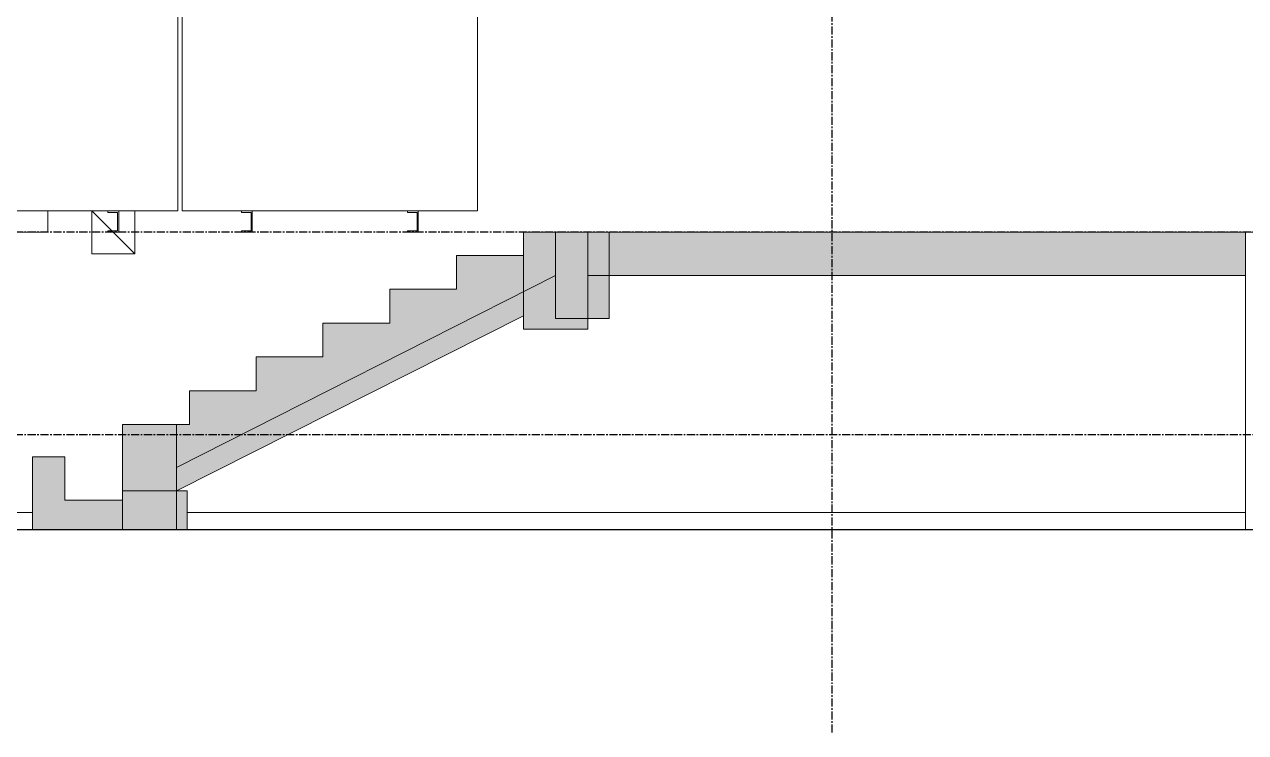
# Model space of a CAD drawing. Header units: millimetres. Extents: x -153298 to 620751, y -313239 to 250031.
# Drawn here: x 39885 to 45553, y -125527 to -122240 of the extents above; entities that cross this region are included whole.
import ezdxf

# ---------------------------------------------------------------- set-up
doc = ezdxf.new("R2010")
doc.units = ezdxf.units.MM
doc.linetypes.add('CENTER', pattern=[2, 1.25, -0.25, 0.25, -0.25])
doc.linetypes.add('XKITLINE00', pattern=[0])
doc.layers.add('Part', color=7, linetype='Continuous', lineweight=0)

# ---------------------------------------------------------------- blocks, each defined once
blk = doc.blocks.new('*A4342')
at = {"layer": 'Part'}
blk.add_hatch(color=7, dxfattribs=at).paths.add_polyline_path([(391.991, -51.177), (391.991, -49.577), (415.618, -49.577), (415.618, -51.177)], flags=17)
blk = doc.blocks.new('*A4443')
at = {"layer": 'Part'}
blk.add_hatch(color=7, dxfattribs=at).paths.add_polyline_path([(391.202, -51.177), (391.202, -49.577), (415.618, -49.577), (415.618, -51.177)], flags=17)
blk = doc.blocks.new('*A4746')
at = {"layer": 'Part'}
blk.add_hatch(color=7, dxfattribs=at).paths.add_polyline_path([(376.322, -59.177), (376.322, -60.643), (373.922, -60.643), (373.922, -59.177)], flags=17)
blk = doc.blocks.new('*A4847')
at = {"layer": 'Part'}
blk.add_hatch(color=7, dxfattribs=at).paths.add_polyline_path([(375.922, -56.72), (375.922, -60.643), (373.922, -60.643), (373.922, -56.72)], flags=17)
blk = doc.blocks.new('*A4948')
at = {"layer": 'Part'}
blk.add_hatch(color=7, dxfattribs=at).paths.add_polyline_path([(375.922, -58.309), (375.922, -60.643), (370.578, -60.643), (370.578, -57.92), (371.778, -57.92), (371.778, -59.52), (373.922, -59.52), (373.922, -56.72), (376.402, -56.72), (376.402, -55.463), (378.882, -55.463), (378.882, -54.206), (381.362, -54.206), (381.362, -52.949), (383.842, -52.949), (383.842, -51.692), (386.322, -51.692), (386.322, -50.435), (388.802, -50.435), (388.802, -49.577), (389.991, -49.577), (389.991, -51.177)], flags=17)
blk = doc.blocks.new('*A5049')
at = {"layer": 'Part'}
blk.add_hatch(color=7, dxfattribs=at).paths.add_polyline_path([(389.991, -52.777), (389.991, -49.577), (391.991, -49.577), (391.991, -52.777)], flags=17)
blk = doc.blocks.new('*A5150')
at = {"layer": 'Part'}
blk.add_hatch(color=7, dxfattribs=at).paths.add_polyline_path([(386.322, -51.692), (386.322, -50.435), (388.802, -50.435), (388.802, -52.677), (375.922, -59.177), (373.922, -59.177), (373.922, -56.72), (376.402, -56.72), (376.402, -55.463), (378.882, -55.463), (378.882, -54.206), (381.362, -54.206), (381.362, -52.949), (383.842, -52.949), (383.842, -51.692)], flags=17)
blk = doc.blocks.new('*A5251')
at = {"layer": 'Part'}
blk.add_hatch(color=7, dxfattribs=at).paths.add_polyline_path([(388.802, -53.177), (388.802, -49.577), (391.202, -49.577), (391.202, -53.177)], flags=17)
blk = doc.blocks.new('*A12941259')
at = {"layer": 'Part', "color": 7, "linetype": 'XKITLINE00', "lineweight": 0}
for p, q in [((372.777912, -48.777455), (373.517912, -49.517455)), ((372.777912, -50.377455), (372.777912, -48.777455)), ((374.377912, -50.377455), (374.377912, -48.777455)), ((373.577912, -49.577455), (374.377912, -50.377455)), ((419.6179, -49.577455), (415.6179, -49.577455)), ((415.6179, -60.642663), (415.6179, -49.577455)), ((374.377912, -50.377455), (372.777912, -50.377455)), ((368.541825, -59.977455), (370.577868, -59.977455)), ((376.321868, -59.977455), (415.6179, -59.977455))]:
    blk.add_line(p, q, dxfattribs=at)
blk = doc.blocks.new('*A12981263')
at = {"layer": 'Part', "color": 7, "linetype": 'XKITLINE00', "lineweight": 0}
for p, q in [((415.6179, -49.577455), (391.9907, -49.577455)), ((391.9907, -49.577455), (391.9907, -51.177455)), ((415.6179, -51.177455), (415.6179, -49.577455)), ((391.9907, -51.177455), (415.6179, -51.177455))]:
    blk.add_line(p, q, dxfattribs=at)
blk = doc.blocks.new('*A13101271')
at = {"layer": 'Part', "color": 7, "linetype": 'XKITLINE00', "lineweight": 0}
for p, q in [((415.6179, -49.577455), (391.201868, -49.577455)), ((391.201868, -49.577455), (391.201868, -51.177455)), ((415.6179, -51.177455), (415.6179, -49.577455)), ((391.201868, -51.177455), (415.6179, -51.177455))]:
    blk.add_line(p, q, dxfattribs=at)
blk = doc.blocks.new('*A13431303')
at = {"layer": 'Part', "color": 7, "linetype": 'XKITLINE00', "lineweight": 0}
for p, q in [((371.147884, -49.577455), (371.147884, -48.777455)), ((366.347884, -49.577455), (371.147884, -49.577455))]:
    blk.add_line(p, q, dxfattribs=at)
blk = doc.blocks.new('*A15501503')
at = {"layer": 'Part', "color": 7, "linetype": 'XKITLINE00', "lineweight": 0}
for p, q in [((364.137912, -24.857455), (375.977912, -24.857455)), ((364.137912, -48.777455), (364.137912, -24.857455)), ((375.977912, -48.777455), (375.977912, -24.857455)), ((375.977912, -48.777455), (364.137912, -48.777455))]:
    blk.add_line(p, q, dxfattribs=at)
blk = doc.blocks.new('*A15511504')
at = {"layer": 'Part', "color": 7, "linetype": 'XKITLINE00', "lineweight": 0}
for p, q in [((376.137912, -24.857455), (387.097912, -24.857455)), ((376.137912, -48.777455), (376.137912, -24.857455)), ((387.097912, -48.777455), (387.097912, -24.857455)), ((387.097912, -48.777455), (376.137912, -48.777455))]:
    blk.add_line(p, q, dxfattribs=at)
blk = doc.blocks.new('*A16261579')
at = {"layer": 'Part', "color": 7, "linetype": 'XKITLINE00', "lineweight": 0}
for p, q in [((376.321868, -59.177455), (373.921868, -59.177455)), ((373.921868, -59.177455), (373.921868, -60.642663)), ((376.321868, -60.642663), (376.321868, -59.177455))]:
    blk.add_line(p, q, dxfattribs=at)
blk = doc.blocks.new('*A16271580')
at = {"layer": 'Part', "color": 7, "linetype": 'XKITLINE00', "lineweight": 0}
for p, q in [((375.921868, -56.720312), (373.921868, -56.720312)), ((373.921868, -56.720312), (373.921868, -60.642663)), ((375.921868, -60.642663), (375.921868, -56.720312))]:
    blk.add_line(p, q, dxfattribs=at)
blk = doc.blocks.new('*A16281581')
at = {"layer": 'Part', "color": 7, "linetype": 'XKITLINE00', "lineweight": 0}
for p, q in [((389.9907, -49.577455), (388.801868, -49.577455)), ((388.801868, -49.577455), (388.801868, -50.434712)), ((389.9907, -51.177455), (389.9907, -49.577455)), ((388.801868, -50.434712), (386.321868, -50.434712)), ((386.321868, -50.434712), (386.321868, -51.691832)), ((375.921868, -58.308992), (389.9907, -51.177455)), ((386.321868, -51.691832), (383.841868, -51.691832)), ((383.841868, -51.691832), (383.841868, -52.948952)), ((383.841868, -52.948952), (381.361868, -52.948952)), ((381.361868, -52.948952), (381.361868, -54.206072)), ((381.361868, -54.206072), (378.881868, -54.206072)), ((378.881868, -54.206072), (378.881868, -55.463192)), ((378.881868, -55.463192), (376.401868, -55.463192)), ((376.401868, -55.463192), (376.401868, -56.720312)), ((376.401868, -56.720312), (373.921868, -56.720312)), ((373.921868, -56.720312), (373.921868, -59.520312)), ((371.777868, -57.920289), (370.577868, -57.920289)), ((370.577868, -57.920289), (370.577868, -60.642663)), ((371.777868, -59.520312), (371.777868, -57.920289)), ((375.921868, -60.642663), (375.921868, -58.308992)), ((373.921868, -59.520312), (371.777868, -59.520312))]:
    blk.add_line(p, q, dxfattribs=at)
blk = doc.blocks.new('*A16291582')
at = {"layer": 'Part', "color": 7, "linetype": 'XKITLINE00', "lineweight": 0}
for p, q in [((391.9907, -49.577455), (389.9907, -49.577455)), ((389.9907, -49.577455), (389.9907, -52.777455)), ((391.9907, -52.777455), (391.9907, -49.577455)), ((389.9907, -52.777455), (391.9907, -52.777455))]:
    blk.add_line(p, q, dxfattribs=at)
blk = doc.blocks.new('*A16301583')
at = {"layer": 'Part', "color": 7, "linetype": 'XKITLINE00', "lineweight": 0}
for p, q in [((388.801868, -50.43471), (386.321868, -50.43471)), ((386.321868, -50.43471), (386.321868, -51.69183)), ((388.801868, -52.676993), (388.801868, -50.43471)), ((386.321868, -51.69183), (383.841868, -51.69183)), ((383.841868, -51.69183), (383.841868, -52.948951)), ((375.921868, -59.177453), (388.801868, -52.676993)), ((383.841868, -52.948951), (381.361868, -52.948951)), ((381.361868, -52.948951), (381.361868, -54.206071)), ((381.361868, -54.206071), (378.881868, -54.206071)), ((378.881868, -54.206071), (378.881868, -55.463191)), ((378.881868, -55.463191), (376.401868, -55.463191)), ((376.401868, -55.463191), (376.401868, -56.720311)), ((376.401868, -56.720311), (373.921868, -56.720311)), ((373.921868, -56.720311), (373.921868, -59.177453)), ((373.921868, -59.177453), (375.921868, -59.177453))]:
    blk.add_line(p, q, dxfattribs=at)
blk = doc.blocks.new('*A16311584')
at = {"layer": 'Part', "color": 7, "linetype": 'XKITLINE00', "lineweight": 0}
for p, q in [((391.201868, -49.577455), (388.801868, -49.577455)), ((388.801868, -49.577455), (388.801868, -53.177455)), ((391.201868, -53.177455), (391.201868, -49.577455)), ((388.801868, -53.177455), (391.201868, -53.177455))]:
    blk.add_line(p, q, dxfattribs=at)
blk = doc.blocks.new('*A16341587')
at = {"layer": 'Part', "color": 7, "linetype": 'XKITLINE00', "lineweight": 0}
for p, q in [((373.377912, -48.837455), (373.377912, -48.777455)), ((373.737912, -48.837455), (373.377912, -48.837455)), ((373.737912, -49.517455), (373.737912, -48.837455)), ((373.777912, -49.577455), (373.777912, -48.777455)), ((373.377912, -49.577455), (373.377912, -49.517455)), ((373.377912, -49.517455), (373.737912, -49.517455)), ((373.777912, -49.577455), (373.377912, -49.577455))]:
    blk.add_line(p, q, dxfattribs=at)
blk = doc.blocks.new('*A16361589')
at = {"layer": 'Part', "color": 7, "linetype": 'XKITLINE00', "lineweight": 0}
for p, q in [((372.777912, -50.377455), (372.777912, -48.777455)), ((374.377912, -50.377455), (374.377912, -48.777455)), ((372.777912, -50.377455), (374.377912, -50.377455))]:
    blk.add_line(p, q, dxfattribs=at)
blk = doc.blocks.new('*A16381591')
at = {"layer": 'Part', "color": 7, "linetype": 'XKITLINE00', "lineweight": 0}
for p, q in [((378.337912, -48.837455), (378.337912, -48.777455)), ((378.697912, -48.837455), (378.337912, -48.837455)), ((378.697912, -49.517455), (378.697912, -48.837455)), ((378.737912, -49.577455), (378.737912, -48.777455)), ((378.337912, -49.577455), (378.337912, -49.517455)), ((378.337912, -49.517455), (378.697912, -49.517455)), ((378.737912, -49.577455), (378.337912, -49.577455))]:
    blk.add_line(p, q, dxfattribs=at)
blk = doc.blocks.new('*A16391592')
at = {"layer": 'Part', "color": 7, "linetype": 'XKITLINE00', "lineweight": 0}
for p, q in [((384.497912, -48.837455), (384.497912, -48.777455)), ((384.857912, -48.837455), (384.497912, -48.837455)), ((384.857912, -49.517455), (384.857912, -48.837455)), ((384.897912, -49.577455), (384.897912, -48.777455)), ((384.497912, -49.577455), (384.497912, -49.517455)), ((384.497912, -49.517455), (384.857912, -49.517455)), ((384.897912, -49.577455), (384.497912, -49.577455))]:
    blk.add_line(p, q, dxfattribs=at)

msp = doc.modelspace()

# ---------------------------------------------------------------- linework, layer by layer
at = {"color": 7, "linetype": 'CENTER', "ltscale": 30}
for p, q in [((43632.7713, -109289.1478), (43632.7713, -125527.3802)), ((59557.5016, -123204.9884), (24877.4489, -123204.9884)), ((59557.5016, -124144.9884), (24877.4489, -124144.9884))]:
    msp.add_line(p, q, dxfattribs=at)
at = {"color": 7}
msp.add_line((37493.0736, -124585.1951), (59414.1885, -124585.1951), dxfattribs=at)

# ---------------------------------------------------------------- block references
at = {"color": 7, "lineweight": 0, "xscale": 125, "yscale": 125, "zscale": 125}
for name in ['*A13431303', '*A15501503', '*A15511504', '*A12941259', '*A16361589', '*A16341587', '*A16381591', '*A16391592', '*A4948', '*A16281581', '*A5251', '*A16311584', '*A5049', '*A16291582', '*A4443', '*A13101271', '*A4342', '*A12981263', '*A5150', '*A16301583', '*A4847', '*A16271580', '*A4746', '*A16261579']:
    msp.add_blockref(name, (-6399.4671, -117007.8065), dxfattribs=at)

doc.saveas('drawing.dxf')
